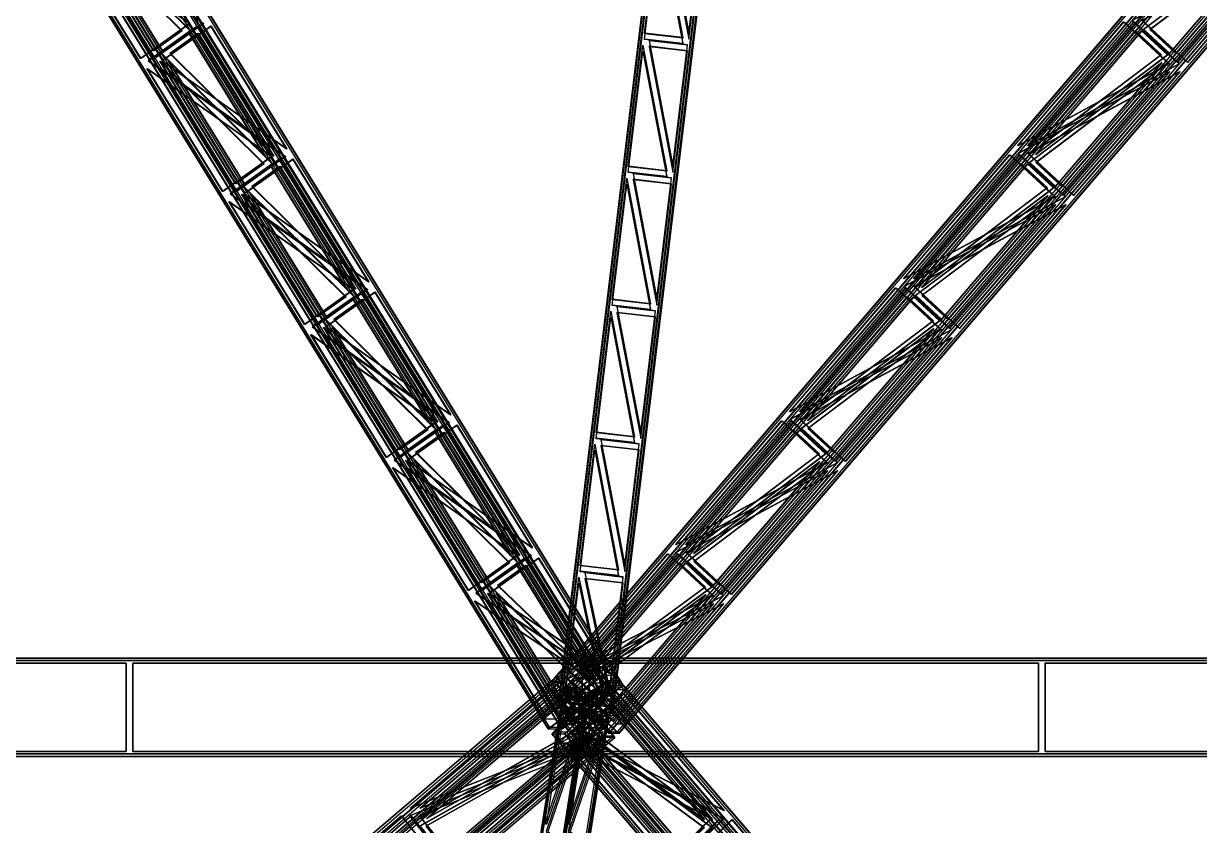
# Model space of a CAD drawing. Header units: millimetres. Extents: x -48000 to 1060615, y -2000 to 333000.
# Drawn here: x -15733 to -6148, y 52038 to 58569 of the extents above; entities that cross this region are included whole.
import ezdxf

# ---------------------------------------------------------------- set-up
doc = ezdxf.new("R2010")
doc.units = ezdxf.units.MM
doc.layers.add('D-STR-STRC', color=7, linetype='Continuous', lineweight=25)

msp = doc.modelspace()

# ---------------------------------------------------------------- linework, layer by layer
at = {"layer": 'D-STR-STRC'}
for points in [[(-10961.21, 53176.63), (-11458.1, 52823.37), (-19469.95, 65823.37), (-18973.06, 66176.63)], [(-10955.37, 53176.63), (-11452.26, 52823.37), (-19464.11, 65823.37), (-18967.22, 66176.63)], [(-10850.3, 53176.63), (-11347.19, 52823.37), (-19359.04, 65823.37), (-18862.15, 66176.63)], [(-10844.46, 53176.63), (-11341.35, 52823.37), (-19353.2, 65823.37), (-18856.31, 66176.63)], [(-11424.6, 53212.9), (-10964.68, 52787.1), (186.61, 65787.1), (-273.32, 66212.9)], [(-11420.27, 53212.9), (-10960.34, 52787.1), (190.94, 65787.1), (-268.99, 66212.9)], [(-11342.22, 53212.9), (-10882.29, 52787.1), (268.99, 65787.1), (-190.94, 66212.9)], [(-11337.89, 53212.9), (-10877.96, 52787.1), (273.32, 65787.1), (-186.61, 66212.9)], [(-11330.65, 53139.71), (-11028.82, 52860.29), (122.46, 65860.29), (-179.37, 66139.71)], [(-11326.31, 53139.71), (-11024.48, 52860.29), (126.8, 65860.29), (-175.03, 66139.71)], [(-11278.08, 53139.71), (-10976.25, 52860.29), (175.03, 65860.29), (-126.8, 66139.71)], [(-11273.74, 53139.71), (-10971.91, 52860.29), (179.37, 65860.29), (-122.46, 66139.71)], [(-11026.55, 53115.91), (-11352.63, 52884.09), (-19364.48, 65884.09), (-19038.4, 66115.91)], [(-11020.71, 53115.91), (-11346.79, 52884.09), (-19358.64, 65884.09), (-19032.56, 66115.91)], [(-10955.77, 53115.91), (-11281.85, 52884.09), (-19293.7, 65884.09), (-18967.62, 66115.91)], [(-10949.93, 53115.91), (-11276.02, 52884.09), (-19287.87, 65884.09), (-18961.78, 66115.91)], [(-10932.78, 53000.89), (-11369.78, 53050.75), (-9800.07, 66050.75), (-9363.07, 66000.89)], [(-10932.78, 53000.89), (-11369.78, 53050.75), (-9800.07, 66050.75), (-9363.07, 66000.89)], [(-10932.78, 52997.14), (-11369.78, 53047), (-9800.07, 66047), (-9363.07, 65997.14)], [(-10932.78, 52997.14), (-11369.78, 53047), (-9800.07, 66047), (-9363.07, 65997.14)], [(-10932.78, 52953), (-11369.78, 53002.86), (-9800.07, 66002.86), (-9363.07, 65953)], [(-10932.78, 52953), (-11369.78, 53002.86), (-9800.07, 66002.86), (-9363.07, 65953)], [(-10932.78, 52949.25), (-11369.78, 52999.11), (-9800.07, 65999.11), (-9363.07, 65949.25)], [(-10932.78, 52949.25), (-11369.78, 52999.11), (-9800.07, 65999.11), (-9363.07, 65949.25)], [(-10359.95, 58453.74), (-10672.8, 58489.43), (-10553.65, 59476.23)], [(-10359.95, 58453.74), (-10672.8, 58489.43), (-10553.65, 59476.23)], [(-10359.95, 58449.98), (-10672.8, 58485.68), (-10553.65, 59472.47)], [(-10359.95, 58449.98), (-10672.8, 58485.68), (-10553.65, 59472.47)], [(-10359.95, 58405.85), (-10672.8, 58441.55), (-10553.65, 59428.34)], [(-10359.95, 58405.85), (-10672.8, 58441.55), (-10553.65, 59428.34)], [(-10359.95, 58402.1), (-10672.8, 58437.79), (-10553.65, 59424.58)], [(-10359.95, 58402.1), (-10672.8, 58437.79), (-10553.65, 59424.58)], [(-10310.01, 58492.09), (-10190.86, 59478.88), (-10503.71, 59514.57)], [(-10310.01, 58492.09), (-10190.86, 59478.88), (-10503.71, 59514.57)], [(-10310.01, 58488.33), (-10190.86, 59475.12), (-10503.71, 59510.81)], [(-10310.01, 58488.33), (-10190.86, 59475.12), (-10503.71, 59510.81)], [(-10310.01, 58444.2), (-10190.86, 59430.99), (-10503.71, 59466.68)], [(-10310.01, 58444.2), (-10190.86, 59430.99), (-10503.71, 59466.68)], [(-10310.01, 58440.44), (-10190.86, 59427.23), (-10503.71, 59462.93)], [(-10310.01, 58440.44), (-10190.86, 59427.23), (-10503.71, 59462.93)], [(-14444.94, 58508.59), (-14673.98, 58345.77), (-15290.24, 59345.71)], [(-14439.11, 58508.59), (-14668.14, 58345.77), (-15284.4, 59345.71)], [(-14374.16, 58508.59), (-14603.2, 58345.77), (-15219.46, 59345.71)], [(-14368.33, 58508.59), (-14597.36, 58345.77), (-15213.63, 59345.71)], [(-6605.59, 58520.36), (-6393.59, 58324.1), (-5528.36, 59332.77)], [(-6601.25, 58520.36), (-6389.25, 58324.1), (-5524.02, 59332.77)], [(-6553.01, 58520.36), (-6341.02, 58324.1), (-5475.78, 59332.77)], [(-6548.68, 58520.36), (-6336.68, 58324.1), (-5471.45, 59332.77)], [(-14379.61, 58569.31), (-14779.45, 58285.05), (-15395.71, 59285)], [(-14373.77, 58569.31), (-14773.61, 58285.05), (-15389.87, 59285)], [(-14268.69, 58569.31), (-14668.54, 58285.05), (-15284.8, 59285)], [(-14262.86, 58569.31), (-14662.7, 58285.05), (-15278.96, 59285)], [(-6699.54, 58593.54), (-6329.44, 58250.91), (-5464.21, 59259.59)], [(-6695.21, 58593.54), (-6325.11, 58250.91), (-5459.87, 59259.59)], [(-6617.16, 58593.54), (-6247.06, 58250.91), (-5381.83, 59259.59)], [(-6612.82, 58593.54), (-6242.72, 58250.91), (-5377.49, 59259.59)], [(-7632.34, 57573.74), (-6767.1, 58582.42), (-6397, 58239.79)], [(-7628, 57573.74), (-6762.77, 58582.42), (-6392.67, 58239.79)], [(-7549.95, 57573.74), (-6684.72, 58582.42), (-6314.62, 58239.79)], [(-7545.62, 57573.74), (-6680.38, 58582.42), (-6310.29, 58239.79)], [(-13700.14, 57548.34), (-14316.4, 58548.28), (-14716.25, 58264.03)], [(-13694.3, 57548.34), (-14310.57, 58548.28), (-14710.41, 58264.03)], [(-13765.48, 57487.62), (-14381.74, 58487.57), (-14610.78, 58324.74)], [(-13589.23, 57548.34), (-14205.49, 58548.28), (-14605.33, 58264.03)], [(-13759.64, 57487.62), (-14375.9, 58487.57), (-14604.94, 58324.74)], [(-13583.39, 57548.34), (-14199.65, 58548.28), (-14599.5, 58264.03)], [(-13694.7, 57487.62), (-14310.96, 58487.57), (-14540, 58324.74)], [(-13688.86, 57487.62), (-14305.12, 58487.57), (-14534.16, 58324.74)], [(-7538.38, 57500.56), (-6673.15, 58509.24), (-6461.15, 58312.97)], [(-7534.04, 57500.56), (-6668.81, 58509.24), (-6456.81, 58312.97)], [(-7485.81, 57500.56), (-6620.57, 58509.24), (-6408.58, 58312.97)], [(-7481.47, 57500.56), (-6616.24, 58509.24), (-6404.24, 58312.97)], [(-10490.76, 57370.41), (-10803.61, 57406.1), (-10684.46, 58392.89)], [(-10490.76, 57370.41), (-10803.61, 57406.1), (-10684.46, 58392.89)], [(-10490.76, 57366.65), (-10803.61, 57402.35), (-10684.46, 58389.14)], [(-10490.76, 57366.65), (-10803.61, 57402.35), (-10684.46, 58389.14)], [(-10440.82, 57408.75), (-10321.67, 58395.54), (-10634.52, 58431.24)], [(-10440.82, 57408.75), (-10321.67, 58395.54), (-10634.52, 58431.24)], [(-10440.82, 57405), (-10321.67, 58391.79), (-10634.52, 58427.48)], [(-10440.82, 57405), (-10321.67, 58391.79), (-10634.52, 58427.48)], [(-10440.82, 57360.86), (-10321.67, 58347.65), (-10634.52, 58383.35)], [(-10440.82, 57360.86), (-10321.67, 58347.65), (-10634.52, 58383.35)], [(-10440.82, 57357.11), (-10321.67, 58343.9), (-10634.52, 58379.59)], [(-10440.82, 57357.11), (-10321.67, 58343.9), (-10634.52, 58379.59)], [(-10490.76, 57322.52), (-10803.61, 57358.21), (-10684.46, 58345)], [(-10490.76, 57322.52), (-10803.61, 57358.21), (-10684.46, 58345)], [(-10490.76, 57318.76), (-10803.61, 57354.46), (-10684.46, 58341.25)], [(-10490.76, 57318.76), (-10803.61, 57354.46), (-10684.46, 58341.25)], [(-13711.95, 57485.97), (-14111.79, 57201.72), (-14728.06, 58201.66)], [(-13706.11, 57485.97), (-14105.96, 57201.72), (-14722.22, 58201.66)], [(-13777.29, 57425.26), (-14006.32, 57262.43), (-14622.59, 58262.38)], [(-13601.04, 57485.97), (-14000.88, 57201.72), (-14617.15, 58201.66)], [(-13771.45, 57425.26), (-14000.49, 57262.43), (-14616.75, 58262.38)], [(-13595.2, 57485.97), (-13995.05, 57201.72), (-14611.31, 58201.66)], [(-13706.51, 57425.26), (-13935.55, 57262.43), (-14551.81, 58262.38)], [(-13700.67, 57425.26), (-13929.71, 57262.43), (-14545.97, 58262.38)], [(-7534.86, 57437.03), (-7322.86, 57240.76), (-6457.63, 58249.44)], [(-7530.52, 57437.03), (-7318.53, 57240.76), (-6453.29, 58249.44)], [(-7482.29, 57437.03), (-7270.29, 57240.76), (-6405.06, 58249.44)], [(-7477.95, 57437.03), (-7265.95, 57240.76), (-6400.72, 58249.44)], [(-7628.82, 57510.21), (-7258.72, 57167.58), (-6393.48, 58176.26)], [(-7624.48, 57510.21), (-7254.38, 57167.58), (-6389.15, 58176.26)], [(-7546.43, 57510.21), (-7176.33, 57167.58), (-6311.1, 58176.26)], [(-7542.1, 57510.21), (-7172, 57167.58), (-6306.76, 58176.26)], [(-13032.49, 56465), (-13648.75, 57464.95), (-14048.59, 57180.69)], [(-13026.65, 56465), (-13642.91, 57464.95), (-14042.75, 57180.69)], [(-12921.57, 56465), (-13537.84, 57464.95), (-13937.68, 57180.69)], [(-12915.74, 56465), (-13532, 57464.95), (-13931.84, 57180.69)], [(-8561.61, 56490.41), (-7696.38, 57499.09), (-7326.28, 57156.46)], [(-8557.27, 56490.41), (-7692.04, 57499.09), (-7321.94, 57156.46)], [(-8479.23, 56490.41), (-7613.99, 57499.09), (-7243.89, 57156.46)], [(-8474.89, 56490.41), (-7609.66, 57499.09), (-7239.56, 57156.46)], [(-8467.65, 56417.23), (-7602.42, 57425.9), (-7390.42, 57229.64)], [(-8463.32, 56417.23), (-7598.09, 57425.9), (-7386.09, 57229.64)], [(-8415.08, 56417.23), (-7549.85, 57425.9), (-7337.85, 57229.64)], [(-8410.74, 56417.23), (-7545.51, 57425.9), (-7333.51, 57229.64)], [(-13097.82, 56404.29), (-13714.09, 57404.23), (-13943.12, 57241.41)], [(-13091.99, 56404.29), (-13708.25, 57404.23), (-13937.28, 57241.41)], [(-13027.04, 56404.29), (-13643.31, 57404.23), (-13872.34, 57241.41)], [(-13021.21, 56404.29), (-13637.47, 57404.23), (-13866.51, 57241.41)], [(-10571.63, 56325.42), (-10452.48, 57312.21), (-10765.33, 57347.9)], [(-10571.63, 56325.42), (-10452.48, 57312.21), (-10765.33, 57347.9)], [(-10571.63, 56321.66), (-10452.48, 57308.45), (-10765.33, 57344.15)], [(-10571.63, 56321.66), (-10452.48, 57308.45), (-10765.33, 57344.15)], [(-10621.57, 56287.07), (-10934.42, 56322.77), (-10815.27, 57309.56)], [(-10621.57, 56287.07), (-10934.42, 56322.77), (-10815.27, 57309.56)], [(-10621.57, 56283.32), (-10934.42, 56319.01), (-10815.27, 57305.8)], [(-10621.57, 56283.32), (-10934.42, 56319.01), (-10815.27, 57305.8)], [(-10621.57, 56239.19), (-10934.42, 56274.88), (-10815.27, 57261.67)], [(-10621.57, 56239.19), (-10934.42, 56274.88), (-10815.27, 57261.67)], [(-10621.57, 56235.43), (-10934.42, 56271.12), (-10815.27, 57257.91)], [(-10621.57, 56235.43), (-10934.42, 56271.12), (-10815.27, 57257.91)], [(-10571.63, 56277.53), (-10452.48, 57264.32), (-10765.33, 57300.02)], [(-10571.63, 56277.53), (-10452.48, 57264.32), (-10765.33, 57300.02)], [(-10571.63, 56273.77), (-10452.48, 57260.57), (-10765.33, 57296.26)], [(-10571.63, 56273.77), (-10452.48, 57260.57), (-10765.33, 57296.26)], [(-13109.63, 56341.93), (-13338.67, 56179.1), (-13954.93, 57179.04)], [(-13103.8, 56341.93), (-13332.83, 56179.1), (-13949.1, 57179.04)], [(-13038.86, 56341.93), (-13267.89, 56179.1), (-13884.15, 57179.04)], [(-13033.02, 56341.93), (-13262.05, 56179.1), (-13878.32, 57179.04)], [(-8464.13, 56353.69), (-8252.14, 56157.43), (-7386.9, 57166.11)], [(-8459.8, 56353.69), (-8247.8, 56157.43), (-7382.57, 57166.11)], [(-8411.56, 56353.69), (-8199.56, 56157.43), (-7334.33, 57166.11)], [(-8407.22, 56353.69), (-8195.23, 56157.43), (-7329.99, 57166.11)], [(-13044.3, 56402.64), (-13444.14, 56118.38), (-14060.4, 57118.33)], [(-13038.46, 56402.64), (-13438.3, 56118.38), (-14054.57, 57118.33)], [(-12933.39, 56402.64), (-13333.23, 56118.38), (-13949.49, 57118.33)], [(-12927.55, 56402.64), (-13327.39, 56118.38), (-13943.65, 57118.33)], [(-8558.09, 56426.88), (-8187.99, 56084.25), (-7322.76, 57092.92)], [(-8553.75, 56426.88), (-8183.65, 56084.25), (-7318.42, 57092.92)], [(-8475.71, 56426.88), (-8105.61, 56084.25), (-7240.37, 57092.92)], [(-8471.37, 56426.88), (-8101.27, 56084.25), (-7236.04, 57092.92)], [(-12364.83, 55381.67), (-12981.09, 56381.62), (-13380.94, 56097.36)], [(-12358.99, 55381.67), (-12975.26, 56381.62), (-13375.1, 56097.36)], [(-12253.92, 55381.67), (-12870.18, 56381.62), (-13270.03, 56097.36)], [(-12248.08, 55381.67), (-12864.35, 56381.62), (-13264.19, 56097.36)], [(-9490.88, 55407.08), (-8625.65, 56415.75), (-8255.55, 56073.12)], [(-9486.55, 55407.08), (-8621.31, 56415.75), (-8251.21, 56073.12)], [(-9408.5, 55407.08), (-8543.27, 56415.75), (-8173.17, 56073.12)], [(-9404.16, 55407.08), (-8538.93, 56415.75), (-8168.83, 56073.12)], [(-12430.17, 55320.96), (-13046.43, 56320.9), (-13275.47, 56158.07)], [(-12424.33, 55320.96), (-13040.59, 56320.9), (-13269.63, 56158.07)], [(-12359.39, 55320.96), (-12975.65, 56320.9), (-13204.69, 56158.07)], [(-12353.55, 55320.96), (-12969.82, 56320.9), (-13198.85, 56158.07)], [(-10702.44, 55242.09), (-10583.28, 56228.88), (-10896.14, 56264.57)], [(-10702.44, 55242.09), (-10583.28, 56228.88), (-10896.14, 56264.57)], [(-9396.93, 55333.89), (-8531.69, 56342.57), (-8319.7, 56146.31)], [(-9392.59, 55333.89), (-8527.36, 56342.57), (-8315.36, 56146.31)], [(-9344.35, 55333.89), (-8479.12, 56342.57), (-8267.12, 56146.31)], [(-9340.02, 55333.89), (-8474.79, 56342.57), (-8262.79, 56146.31)], [(-10752.38, 55203.74), (-11065.23, 55239.43), (-10946.08, 56226.23)], [(-10752.38, 55203.74), (-11065.23, 55239.43), (-10946.08, 56226.23)], [(-10752.38, 55199.98), (-11065.23, 55235.68), (-10946.08, 56222.47)], [(-10752.38, 55199.98), (-11065.23, 55235.68), (-10946.08, 56222.47)], [(-10752.38, 55155.85), (-11065.23, 55191.55), (-10946.08, 56178.34)], [(-10752.38, 55155.85), (-11065.23, 55191.55), (-10946.08, 56178.34)], [(-10752.38, 55152.1), (-11065.23, 55187.79), (-10946.08, 56174.58)], [(-10752.38, 55152.1), (-11065.23, 55187.79), (-10946.08, 56174.58)], [(-10702.44, 55238.33), (-10583.28, 56225.12), (-10896.14, 56260.81)], [(-10702.44, 55238.33), (-10583.28, 56225.12), (-10896.14, 56260.81)], [(-10702.44, 55194.2), (-10583.28, 56180.99), (-10896.14, 56216.68)], [(-10702.44, 55194.2), (-10583.28, 56180.99), (-10896.14, 56216.68)], [(-10702.44, 55190.44), (-10583.28, 56177.23), (-10896.14, 56212.93)], [(-10702.44, 55190.44), (-10583.28, 56177.23), (-10896.14, 56212.93)], [(-12441.98, 55258.59), (-12671.02, 55095.77), (-13287.28, 56095.71)], [(-12436.14, 55258.59), (-12665.18, 55095.77), (-13281.44, 56095.71)], [(-12371.2, 55258.59), (-12600.24, 55095.77), (-13216.5, 56095.71)], [(-12365.36, 55258.59), (-12594.4, 55095.77), (-13210.66, 56095.71)], [(-9393.41, 55270.36), (-9181.41, 55074.1), (-8316.18, 56082.77)], [(-9389.07, 55270.36), (-9177.07, 55074.1), (-8311.84, 56082.77)], [(-9340.83, 55270.36), (-9128.84, 55074.1), (-8263.6, 56082.77)], [(-9336.5, 55270.36), (-9124.5, 55074.1), (-8259.27, 56082.77)], [(-12376.64, 55319.31), (-12776.49, 55035.05), (-13392.75, 56035)], [(-12370.81, 55319.31), (-12770.65, 55035.05), (-13386.91, 56035)], [(-12265.73, 55319.31), (-12665.57, 55035.05), (-13281.84, 56035)], [(-12259.89, 55319.31), (-12659.74, 55035.05), (-13276, 56035)], [(-9487.36, 55343.54), (-9117.26, 55000.91), (-8252.03, 56009.59)], [(-9483.03, 55343.54), (-9112.93, 55000.91), (-8247.69, 56009.59)], [(-9404.98, 55343.54), (-9034.88, 55000.91), (-8169.65, 56009.59)], [(-9400.64, 55343.54), (-9030.54, 55000.91), (-8165.31, 56009.59)], [(-10420.16, 54323.74), (-9554.92, 55332.42), (-9184.82, 54989.79)], [(-10415.82, 54323.74), (-9550.59, 55332.42), (-9180.49, 54989.79)], [(-10337.77, 54323.74), (-9472.54, 55332.42), (-9102.44, 54989.79)], [(-10333.44, 54323.74), (-9468.2, 55332.42), (-9098.11, 54989.79)], [(-11697.18, 54298.34), (-12313.44, 55298.28), (-12713.28, 55014.03)], [(-11691.34, 54298.34), (-12307.6, 55298.28), (-12707.45, 55014.03)], [(-11762.51, 54237.62), (-12378.78, 55237.57), (-12607.81, 55074.74)], [(-11586.27, 54298.34), (-12202.53, 55298.28), (-12602.37, 55014.03)], [(-11756.68, 54237.62), (-12372.94, 55237.57), (-12601.98, 55074.74)], [(-11580.43, 54298.34), (-12196.69, 55298.28), (-12596.53, 55014.03)], [(-11691.74, 54237.62), (-12308, 55237.57), (-12537.03, 55074.74)], [(-11685.9, 54237.62), (-12302.16, 55237.57), (-12531.2, 55074.74)], [(-10326.2, 54250.56), (-9460.97, 55259.24), (-9248.97, 55062.97)], [(-10321.86, 54250.56), (-9456.63, 55259.24), (-9244.63, 55062.97)], [(-10273.63, 54250.56), (-9408.39, 55259.24), (-9196.4, 55062.97)], [(-10269.29, 54250.56), (-9404.06, 55259.24), (-9192.06, 55062.97)], [(-10883.19, 54120.41), (-11196.04, 54156.1), (-11076.89, 55142.89)], [(-10883.19, 54120.41), (-11196.04, 54156.1), (-11076.89, 55142.89)], [(-10883.19, 54116.65), (-11196.04, 54152.35), (-11076.89, 55139.14)], [(-10883.19, 54116.65), (-11196.04, 54152.35), (-11076.89, 55139.14)], [(-10833.25, 54158.75), (-10714.09, 55145.54), (-11026.95, 55181.24)], [(-10833.25, 54158.75), (-10714.09, 55145.54), (-11026.95, 55181.24)], [(-10833.25, 54155), (-10714.09, 55141.79), (-11026.95, 55177.48)], [(-10833.25, 54155), (-10714.09, 55141.79), (-11026.95, 55177.48)], [(-10833.25, 54110.86), (-10714.09, 55097.65), (-11026.95, 55133.35)], [(-10833.25, 54110.86), (-10714.09, 55097.65), (-11026.95, 55133.35)], [(-10833.25, 54107.11), (-10714.09, 55093.9), (-11026.95, 55129.59)], [(-10833.25, 54107.11), (-10714.09, 55093.9), (-11026.95, 55129.59)], [(-10883.19, 54072.52), (-11196.04, 54108.21), (-11076.89, 55095)], [(-10883.19, 54072.52), (-11196.04, 54108.21), (-11076.89, 55095)], [(-10883.19, 54068.76), (-11196.04, 54104.46), (-11076.89, 55091.25)], [(-10883.19, 54068.76), (-11196.04, 54104.46), (-11076.89, 55091.25)], [(-11708.99, 54235.97), (-12108.83, 53951.72), (-12725.09, 54951.66)], [(-11703.15, 54235.97), (-12102.99, 53951.72), (-12719.26, 54951.66)], [(-11774.33, 54175.26), (-12003.36, 54012.43), (-12619.63, 55012.38)], [(-11598.08, 54235.97), (-11997.92, 53951.72), (-12614.18, 54951.66)], [(-11768.49, 54175.26), (-11997.52, 54012.43), (-12613.79, 55012.38)], [(-11592.24, 54235.97), (-11992.08, 53951.72), (-12608.35, 54951.66)], [(-11703.55, 54175.26), (-11932.58, 54012.43), (-12548.85, 55012.38)], [(-11697.71, 54175.26), (-11926.75, 54012.43), (-12543.01, 55012.38)], [(-10416.64, 54260.21), (-10046.54, 53917.58), (-9181.3, 54926.26)], [(-10412.3, 54260.21), (-10042.2, 53917.58), (-9176.97, 54926.26)], [(-10334.25, 54260.21), (-9964.15, 53917.58), (-9098.92, 54926.26)], [(-10329.92, 54260.21), (-9959.82, 53917.58), (-9094.58, 54926.26)], [(-10322.68, 54187.03), (-10110.68, 53990.76), (-9245.45, 54999.44)], [(-10318.34, 54187.03), (-10106.35, 53990.76), (-9241.11, 54999.44)], [(-10270.11, 54187.03), (-10058.11, 53990.76), (-9192.88, 54999.44)], [(-10265.77, 54187.03), (-10053.77, 53990.76), (-9188.54, 54999.44)], [(-11303, 53294.54), (-10484.2, 54249.09), (-10114.1, 53906.46)], [(-11298.66, 53294.54), (-10479.86, 54249.09), (-10109.76, 53906.46)], [(-11220.62, 53294.54), (-10401.81, 54249.09), (-10031.71, 53906.46)], [(-11216.28, 53294.54), (-10397.48, 54249.09), (-10027.38, 53906.46)], [(-11066.78, 53275.46), (-11645.79, 54214.95), (-12045.63, 53930.69)], [(-11060.94, 53275.46), (-11639.95, 54214.95), (-12039.79, 53930.69)], [(-11132.12, 53214.74), (-11711.12, 54154.23), (-11940.16, 53991.41)], [(-10955.87, 53275.46), (-11534.88, 54214.95), (-11934.72, 53930.69)], [(-11126.28, 53214.74), (-11705.29, 54154.23), (-11934.32, 53991.41)], [(-10950.03, 53275.46), (-11529.04, 54214.95), (-11928.88, 53930.69)], [(-11061.34, 53214.74), (-11640.34, 54154.23), (-11869.38, 53991.41)], [(-11055.5, 53214.74), (-11634.51, 54154.23), (-11863.54, 53991.41)], [(-11209.04, 53221.35), (-10390.24, 54175.9), (-10178.24, 53979.64)], [(-11204.71, 53221.35), (-10385.91, 54175.9), (-10173.91, 53979.64)], [(-11156.47, 53221.35), (-10337.67, 54175.9), (-10125.67, 53979.64)], [(-11152.14, 53221.35), (-10333.33, 54175.9), (-10121.33, 53979.64)], [(-11005.54, 53107.07), (-11318.4, 53142.76), (-11207.7, 54059.56)], [(-11005.54, 53107.07), (-11318.4, 53142.76), (-11207.7, 54059.56)], [(-10955.6, 53145.41), (-10844.9, 54062.21), (-11157.76, 54097.9)], [(-10955.6, 53145.41), (-10844.9, 54062.21), (-11157.76, 54097.9)], [(-10955.6, 53141.66), (-10844.9, 54058.45), (-11157.76, 54094.15)], [(-10955.6, 53141.66), (-10844.9, 54058.45), (-11157.76, 54094.15)], [(-11005.54, 53103.31), (-11318.4, 53139.01), (-11207.7, 54055.8)], [(-11005.54, 53103.31), (-11318.4, 53139.01), (-11207.7, 54055.8)], [(-11005.54, 53059.18), (-11318.4, 53094.87), (-11207.7, 54011.67)], [(-11005.54, 53059.18), (-11318.4, 53094.87), (-11207.7, 54011.67)], [(-11005.54, 53055.42), (-11318.4, 53091.12), (-11207.7, 54007.91)], [(-11005.54, 53055.42), (-11318.4, 53091.12), (-11207.7, 54007.91)], [(-10955.6, 53097.52), (-10844.9, 54014.32), (-11157.76, 54050.02)], [(-10955.6, 53097.52), (-10844.9, 54014.32), (-11157.76, 54050.02)], [(-10955.6, 53093.77), (-10844.9, 54010.57), (-11157.76, 54046.26)], [(-10955.6, 53093.77), (-10844.9, 54010.57), (-11157.76, 54046.26)], [(-11078.59, 53213.1), (-11478.44, 52928.84), (-12057.44, 53868.33)], [(-11072.76, 53213.1), (-11472.6, 52928.84), (-12051.6, 53868.33)], [(-11143.93, 53152.38), (-11372.97, 52989.55), (-11951.97, 53929.04)], [(-10967.68, 53213.1), (-11367.53, 52928.84), (-11946.53, 53868.33)], [(-11138.09, 53152.38), (-11367.13, 52989.55), (-11946.13, 53929.04)], [(-10961.84, 53213.1), (-11361.69, 52928.84), (-11940.69, 53868.33)], [(-11073.15, 53152.38), (-11302.19, 52989.55), (-11881.19, 53929.04)], [(-11067.31, 53152.38), (-11296.35, 52989.55), (-11875.35, 53929.04)], [(-11205.52, 53157.82), (-10993.53, 52961.56), (-10174.72, 53916.11)], [(-11201.19, 53157.82), (-10989.19, 52961.56), (-10170.39, 53916.11)], [(-11152.95, 53157.82), (-10940.95, 52961.56), (-10122.15, 53916.11)], [(-11148.62, 53157.82), (-10936.62, 52961.56), (-10117.81, 53916.11)], [(-11299.48, 53231), (-10929.38, 52888.37), (-10110.58, 53842.92)], [(-11295.14, 53231), (-10925.04, 52888.37), (-10106.24, 53842.92)], [(-11217.1, 53231), (-10847, 52888.37), (-10028.19, 53842.92)], [(-11212.76, 53231), (-10842.66, 52888.37), (-10023.86, 53842.92)], [(-22302.56, 53400), (-22302.56, 52600), (22302.56, 52600), (22302.56, 53400)], [(22302.56, 53400), (22302.56, 52600), (-22302.56, 52600), (-22302.56, 53400)], [(-18557.97, 53360), (-18557.97, 52640), (-14895.87, 52640), (-14895.87, 53360)], [(-14895.87, 53360), (-14895.87, 52640), (-18557.97, 52640), (-18557.97, 53360)], [(-14840.87, 53360), (-14840.87, 52640), (-11178.78, 52640), (-11178.78, 53360)], [(-11178.78, 53360), (-11178.78, 52640), (-14840.87, 52640), (-14840.87, 53360)], [(-11123.78, 53360), (-11123.78, 52640), (-7461.69, 52640), (-7461.69, 53360)], [(-7461.69, 53360), (-7461.69, 52640), (-11123.78, 52640), (-11123.78, 53360)], [(-7406.69, 53360), (-7406.69, 52640), (-3744.59, 52640), (-3744.59, 53360)], [(-3744.59, 53360), (-3744.59, 52640), (-7406.69, 52640), (-7406.69, 53360)], [(-26637.95, 40247.04), (-26245.09, 39752.96), (-10996.37, 52752.96), (-11389.23, 53247.04)], [(-26633.8, 40247.04), (-26240.94, 39752.96), (-10992.22, 52752.96), (-11385.08, 53247.04)], [(-26559.06, 40247.04), (-26166.2, 39752.96), (-10917.48, 52752.96), (-11310.34, 53247.04)], [(-26554.91, 40247.04), (-26162.05, 39752.96), (-10913.33, 52752.96), (-11306.19, 53247.04)], [(-10895.85, 53260.01), (-11012.6, 53260.01), (-11509.49, 52906.76), (-11392.74, 52906.76)], [(166.54, 40215.87), (-276.91, 39784.13), (-11428.19, 52784.13), (-10984.74, 53215.87)], [(-10874.37, 53215.87), (-10984.74, 53215.87), (-11428.19, 52784.13), (-11317.82, 52784.13)], [(-11424.6, 53212.9), (-11337.89, 53212.9), (-11323.51, 53199.59), (-11410.23, 53199.59)], [(-11424.6, 53212.9), (-11337.89, 53212.9), (-10877.96, 52787.1), (-10964.68, 52787.1)], [(172.06, 40215.87), (-271.39, 39784.13), (-11422.67, 52784.13), (-10979.22, 53215.87)], [(-11077.94, 53199.3), (-11001.32, 53199.3), (-11327.41, 52967.48), (-11404.02, 52967.48)], [(-11389.23, 53247.04), (-11306.19, 53247.04), (-11293.91, 53231.6), (-11376.95, 53231.6)], [(-11389.23, 53247.04), (-11306.19, 53247.04), (-10913.33, 52752.96), (-10996.37, 52752.96)], [(-11360.56, 53287.55), (-11273.84, 53287.55), (-10813.92, 52861.76), (-10900.63, 52861.76)], [(271.39, 40215.87), (-172.06, 39784.13), (-11323.34, 52784.13), (-10879.89, 53215.87)], [(276.91, 40215.87), (-166.54, 39784.13), (-11317.82, 52784.13), (-10874.37, 53215.87)], [(-11209.7, 53214.37), (-11266.61, 53214.37), (-10964.78, 52934.94), (-10907.87, 52934.94)], [(-10874.37, 53215.87), (-10984.74, 53215.87), (-10998.6, 53202.38), (-10888.23, 53202.38)], [(-26556.15, 40162.12), (-26298.34, 39837.88), (-11049.62, 52837.88), (-11307.43, 53162.12)], [(-26552, 40162.12), (-26294.19, 39837.88), (-11045.47, 52837.88), (-11303.28, 53162.12)], [(-26505.81, 40162.12), (-26248, 39837.88), (-10999.28, 52837.88), (-11257.09, 53162.12)], [(-26501.66, 40162.12), (-26243.85, 39837.88), (-10995.13, 52837.88), (-11252.94, 53162.12)], [(-12581.35, 52178.91), (-11439.23, 53152.6), (-11123.1, 52755.02)], [(-12577.2, 52178.91), (-11435.08, 53152.6), (-11118.95, 52755.02)], [(-12502.46, 52178.91), (-11360.34, 53152.6), (-11044.22, 52755.02)], [(-12498.31, 52178.91), (-11356.19, 53152.6), (-11040.06, 52755.02)], [(-11463.79, 53183.48), (-11380.74, 53183.48), (-10987.89, 52689.4), (-11070.93, 52689.4)], [(-10844.46, 53176.63), (-10961.21, 53176.63), (-11458.1, 52823.37), (-11341.35, 52823.37)], [(-11327.49, 53098.56), (-11381.99, 53098.56), (-11124.18, 52774.32), (-11069.68, 52774.32)], [(-10811.05, 53142.05), (-10921.42, 53142.05), (-11364.87, 52710.31), (-11254.5, 52710.31)], [(-10921.12, 53097.44), (-10921.12, 53045.79), (-11358.12, 53095.65), (-11358.12, 53147.29)], [(-10921.12, 53045.79), (-10921.12, 53097.44), (-11358.12, 53147.29), (-11358.12, 53095.65)], [(-11026.55, 53115.91), (-10949.93, 53115.91), (-11276.02, 52884.09), (-11352.63, 52884.09)], [(109.29, 40141.67), (-181.72, 39858.33), (-11333, 52858.33), (-11041.99, 53141.67)], [(-11041.99, 53141.67), (-10969.56, 53141.67), (-11260.57, 52858.33), (-11333, 52858.33)], [(-11273.74, 53139.71), (-11330.65, 53139.71), (-11316.28, 53126.41), (-11259.37, 53126.41)], [(-11273.74, 53139.71), (-11330.65, 53139.71), (-11028.82, 52860.29), (-10971.91, 52860.29)], [(114.81, 40141.67), (-176.2, 39858.33), (-11327.48, 52858.33), (-11036.47, 53141.67)], [(-11252.94, 53162.12), (-11307.43, 53162.12), (-11295.16, 53146.68), (-11240.66, 53146.68)], [(-11252.94, 53162.12), (-11307.43, 53162.12), (-11049.62, 52837.88), (-10995.13, 52837.88)], [(-10129.09, 52159.07), (-10949.13, 53115.07), (-11305.97, 52767.65)], [(-10123.57, 52159.07), (-10943.62, 53115.07), (-11300.45, 52767.65)], [(176.2, 40141.67), (-114.81, 39858.33), (-11266.09, 52858.33), (-10975.08, 53141.67)], [(181.72, 40141.67), (-109.29, 39858.33), (-11260.57, 52858.33), (-10969.56, 53141.67)], [(-10024.24, 52159.07), (-10844.29, 53115.07), (-11201.12, 52767.65)], [(-10018.72, 52159.07), (-10838.77, 53115.07), (-11195.61, 52767.65)], [(-11041.99, 53141.67), (-10969.56, 53141.67), (-10983.42, 53128.17), (-11055.85, 53128.17)], [(-11026.55, 53115.91), (-10949.93, 53115.91), (-10965.46, 53104.87), (-11042.07, 53104.87)], [(-10844.46, 53176.63), (-10961.21, 53176.63), (-10976.74, 53165.59), (-10859.99, 53165.59)], [(-13391.18, 40073.12), (-13205.59, 39926.88), (-11156.87, 52926.88), (-11342.46, 53073.12)], [(-13391.18, 40073.12), (-13205.59, 39926.88), (-11156.87, 52926.88), (-11342.46, 53073.12)], [(-13376.87, 40073.12), (-13191.28, 39926.88), (-11142.56, 52926.88), (-11328.15, 53073.12)], [(-13376.87, 40073.12), (-13191.28, 39926.88), (-11142.56, 52926.88), (-11328.15, 53073.12)], [(-13208.72, 40073.12), (-13023.13, 39926.88), (-10974.41, 52926.88), (-11160, 53073.12)], [(-13208.72, 40073.12), (-13023.13, 39926.88), (-10974.41, 52926.88), (-11160, 53073.12)], [(-13194.41, 40073.12), (-13008.82, 39926.88), (-10960.1, 52926.88), (-11145.69, 53073.12)], [(-13194.41, 40073.12), (-13008.82, 39926.88), (-10960.1, 52926.88), (-11145.69, 53073.12)], [(-12499.55, 52093.99), (-11357.44, 53067.68), (-11176.35, 52839.94)], [(-12495.4, 52093.99), (-11353.28, 53067.68), (-11172.2, 52839.94)], [(-12449.21, 52093.99), (-11307.09, 53067.68), (-11126.01, 52839.94)], [(-12445.06, 52093.99), (-11302.94, 53067.68), (-11121.86, 52839.94)], [(-11349.92, 53048.49), (-11349.92, 52996.84), (-11369.78, 52999.11), (-11369.78, 53050.75)], [(-10932.78, 53000.89), (-10932.78, 52949.25), (-11369.78, 52999.11), (-11369.78, 53050.75)], [(-11349.92, 52996.84), (-11349.92, 53048.49), (-11369.78, 53050.75), (-11369.78, 52999.11)], [(-10932.78, 52949.25), (-10932.78, 53000.89), (-11369.78, 53050.75), (-11369.78, 52999.11)], [(-11342.46, 53073.12), (-11145.69, 53073.12), (-11137.25, 53066.47), (-11334.03, 53066.47)], [(-11342.46, 53073.12), (-11145.69, 53073.12), (-10960.1, 52926.88), (-11156.87, 52926.88)], [(-11145.69, 53073.12), (-11342.46, 53073.12), (-11334.03, 53066.47), (-11137.25, 53066.47)], [(-11145.69, 53073.12), (-11342.46, 53073.12), (-11156.87, 52926.88), (-10960.1, 52926.88)], [(-10978.67, 53067.85), (-10906.24, 53067.85), (-11197.25, 52784.52), (-11269.68, 52784.52)], [(-10186.34, 52084.87), (-11006.38, 53040.86), (-11210.78, 52841.86)], [(-10180.82, 52084.87), (-11000.86, 53040.86), (-11205.27, 52841.86)], [(-10119.43, 52084.87), (-10939.47, 53040.86), (-11143.88, 52841.86)], [(-10113.91, 52084.87), (-10933.95, 53040.86), (-11138.36, 52841.86)], [(-10932.78, 53000.89), (-10932.78, 52949.25), (-10952.64, 52951.51), (-10952.64, 53003.16)], [(-10932.78, 52949.25), (-10932.78, 53000.89), (-10952.64, 53003.16), (-10952.64, 52951.51)], [(-11485.54, 52044.87), (-11340.45, 52965.51), (-11207.59, 52860.82)], [(-11485.54, 52044.87), (-11340.45, 52965.51), (-11207.59, 52860.82)], [(-11471.23, 52044.87), (-11326.14, 52965.51), (-11193.28, 52860.82)], [(-11471.23, 52044.87), (-11326.14, 52965.51), (-11193.28, 52860.82)], [(-11357.32, 52978.8), (-11160.55, 52978.8), (-10974.96, 52832.57), (-11171.74, 52832.57)], [(-11160.55, 52978.8), (-11357.32, 52978.8), (-11171.74, 52832.57), (-10974.96, 52832.57)], [(-11303.08, 52044.87), (-11157.99, 52965.51), (-11025.13, 52860.82)], [(-11303.08, 52044.87), (-11157.99, 52965.51), (-11025.13, 52860.82)], [(-11288.77, 52044.87), (-11143.68, 52965.51), (-11010.82, 52860.82)], [(-11288.77, 52044.87), (-11143.68, 52965.51), (-11010.82, 52860.82)], [(-11165.31, 52933.53), (-10968.54, 52933.53), (-10960.1, 52926.88), (-11156.87, 52926.88)], [(-10968.54, 52933.53), (-11165.31, 52933.53), (-11156.87, 52926.88), (-10960.1, 52926.88)], [(-11325.82, 52834.41), (-11442.57, 52834.41), (-11458.1, 52823.37), (-11341.35, 52823.37)], [(-11337.1, 52895.13), (-11260.49, 52895.13), (-11276.02, 52884.09), (-11352.63, 52884.09)], [(-11319.14, 52871.83), (-11246.72, 52871.83), (-11260.57, 52858.33), (-11333, 52858.33)], [(-11007.4, 52853.32), (-11061.9, 52853.32), (-11049.62, 52837.88), (-10995.13, 52837.88)], [(-10986.28, 52873.59), (-11043.19, 52873.59), (-11028.82, 52860.29), (-10971.91, 52860.29)], [(-12505.48, 52030.65), (-12324.4, 51802.9), (-11182.28, 52776.59)], [(-12501.33, 52030.65), (-12320.25, 51802.9), (-11178.13, 52776.59)], [(-12455.14, 52030.65), (-12274.06, 51802.9), (-11131.94, 52776.59)], [(-12450.99, 52030.65), (-12269.9, 51802.9), (-11127.79, 52776.59)], [(-11473.25, 51987.47), (-11340.38, 51882.78), (-11195.3, 52803.42)], [(-11473.25, 51987.47), (-11340.38, 51882.78), (-11195.3, 52803.42)], [(-11458.94, 51987.47), (-11326.07, 51882.78), (-11180.99, 52803.42)], [(-11458.94, 51987.47), (-11326.07, 51882.78), (-11180.99, 52803.42)], [(-11303.96, 52797.62), (-11414.33, 52797.62), (-11428.19, 52784.13), (-11317.82, 52784.13)], [(-11290.79, 51987.47), (-11157.92, 51882.78), (-11012.83, 52803.42)], [(-11290.79, 51987.47), (-11157.92, 51882.78), (-11012.83, 52803.42)], [(-11276.47, 51987.47), (-11143.61, 51882.78), (-10998.52, 52803.42)], [(-11276.47, 51987.47), (-11143.61, 51882.78), (-10998.52, 52803.42)], [(-10189.02, 52021.29), (-10393.43, 51822.28), (-11213.47, 52778.28)], [(-10183.5, 52021.29), (-10387.91, 51822.28), (-11207.95, 52778.28)], [(-10122.11, 52021.29), (-10326.52, 51822.28), (-11146.56, 52778.28)], [(-10116.6, 52021.29), (-10321, 51822.28), (-11141.04, 52778.28)], [(-11008.65, 52768.4), (-10925.61, 52768.4), (-10913.33, 52752.96), (-10996.37, 52752.96)], [(-10979.05, 52800.41), (-10892.33, 52800.41), (-10877.96, 52787.1), (-10964.68, 52787.1)], [(-12587.28, 52115.57), (-12271.15, 51717.98), (-11129.03, 52691.67)], [(-12583.12, 52115.57), (-12267, 51717.98), (-11124.88, 52691.67)], [(-12508.39, 52115.57), (-12192.26, 51717.98), (-11050.14, 52691.67)], [(-12504.24, 52115.57), (-12188.11, 51717.98), (-11045.99, 52691.67)], [(-10131.77, 52095.5), (-10488.61, 51748.08), (-11308.66, 52704.08)], [(-10126.26, 52095.5), (-10483.09, 51748.08), (-11303.14, 52704.08)], [(-10026.93, 52095.5), (-10383.76, 51748.08), (-11203.81, 52704.08)], [(-10021.41, 52095.5), (-10378.25, 51748.08), (-11198.29, 52704.08)], [(-13852.08, 51095.58), (-12655.91, 52115.35), (-12339.78, 51717.77)], [(-13847.92, 51095.58), (-12651.75, 52115.35), (-12335.63, 51717.77)], [(-13773.19, 51095.58), (-12577.02, 52115.35), (-12260.89, 51717.77)], [(-13769.04, 51095.58), (-12572.86, 52115.35), (-12256.74, 51717.77)], [(-9199.82, 51075.74), (-10065.77, 52085.25), (-10422.61, 51737.84)], [(-9194.3, 51075.74), (-10060.25, 52085.25), (-10417.09, 51737.84)], [(-9094.97, 51075.74), (-9960.92, 52085.25), (-10317.76, 51737.84)], [(-9089.45, 51075.74), (-9955.4, 52085.25), (-10312.24, 51737.84)]]:
    msp.add_lwpolyline(points, close=True, dxfattribs=at)
for points in [[(-10976.74, 53165.59), (-18988.59, 66165.59)], [(-10961.21, 53176.63), (-18973.06, 66176.63)], [(-10859.99, 53165.59), (-18871.84, 66165.59)], [(-10844.46, 53176.63), (-18856.31, 66176.63)], [(-11424.6, 53212.9), (-273.32, 66212.9)], [(-11410.23, 53199.59), (-258.95, 66199.59)], [(-11337.89, 53212.9), (-186.61, 66212.9)], [(-11330.65, 53139.71), (-179.37, 66139.71)], [(-11323.51, 53199.59), (-172.23, 66199.59)], [(-11273.74, 53139.71), (-122.46, 66139.71)], [(-11042.07, 53104.87), (-19053.92, 66104.87)], [(-11026.55, 53115.91), (-19038.4, 66115.91)], [(-10965.46, 53104.87), (-18977.31, 66104.87)], [(-10949.93, 53115.91), (-18961.78, 66115.91)], [(-11369.78, 53050.75), (-9800.07, 66050.75)], [(-11369.78, 53050.75), (-9800.07, 66050.75)], [(-11349.92, 53048.49), (-9780.2, 66048.49)], [(-11349.92, 53048.49), (-9780.2, 66048.49)], [(-11316.28, 53126.41), (-165, 66126.41)], [(-11259.37, 53126.41), (-108.09, 66126.41)], [(-11369.78, 52999.11), (-9800.07, 65999.11)], [(-11369.78, 52999.11), (-9800.07, 65999.11)], [(-11349.92, 52996.84), (-9780.2, 65996.84)], [(-11349.92, 52996.84), (-9780.2, 65996.84)], [(-10952.64, 53003.16), (-9382.93, 66003.16)], [(-10952.64, 53003.16), (-9382.93, 66003.16)], [(-10952.64, 52951.51), (-9382.93, 65951.51)], [(-10952.64, 52951.51), (-9382.93, 65951.51)], [(-10932.78, 53000.89), (-9363.07, 66000.89)], [(-10932.78, 53000.89), (-9363.07, 66000.89)], [(-10932.78, 52949.25), (-9363.07, 65949.25)], [(-10932.78, 52949.25), (-9363.07, 65949.25)], [(-11352.63, 52884.09), (-19364.48, 65884.09)], [(-11337.1, 52895.13), (-19348.95, 65895.13)], [(-11276.02, 52884.09), (-19287.87, 65884.09)], [(-11260.49, 52895.13), (-19272.34, 65895.13)], [(-11043.19, 52873.59), (108.09, 65873.59)], [(-11028.82, 52860.29), (122.46, 65860.29)], [(-10986.28, 52873.59), (165, 65873.59)], [(-10971.91, 52860.29), (179.37, 65860.29)], [(-11458.1, 52823.37), (-19469.95, 65823.37)], [(-11442.57, 52834.41), (-19454.42, 65834.41)], [(-11341.35, 52823.37), (-19353.2, 65823.37)], [(-11325.82, 52834.41), (-19337.67, 65834.41)], [(-10979.05, 52800.41), (172.23, 65800.41)], [(-10964.68, 52787.1), (186.61, 65787.1)], [(-10892.33, 52800.41), (258.95, 65800.41)], [(-10877.96, 52787.1), (273.32, 65787.1)], [(-22302.56, 53400), (22302.56, 53400)], [(22302.56, 53400), (-22302.56, 53400)], [(-22302.56, 53380), (22302.56, 53380)], [(22302.56, 53380), (-22302.56, 53380)], [(-26637.95, 40247.04), (-11389.23, 53247.04)], [(-26625.67, 40231.6), (-11376.95, 53231.6)], [(-26554.91, 40247.04), (-11306.19, 53247.04)], [(-26542.63, 40231.6), (-11293.91, 53231.6)], [(-11463.79, 53183.48), (-11389.23, 53247.04)], [(-11424.6, 53212.9), (-11360.56, 53287.55)], [(-11380.74, 53183.48), (-11306.19, 53247.04)], [(-11337.89, 53212.9), (-11273.84, 53287.55)], [(-11330.65, 53139.71), (-11266.61, 53214.37)], [(-11273.74, 53139.71), (-11209.7, 53214.37)], [(-11026.55, 53115.91), (-11077.94, 53199.3)], [(-10961.21, 53176.63), (-11012.6, 53260.01)], [(-10949.93, 53115.91), (-11001.32, 53199.3)], [(152.68, 40202.38), (-10998.6, 53202.38)], [(166.54, 40215.87), (-10984.74, 53215.87)], [(-10921.42, 53142.05), (-10984.74, 53215.87)], [(-10844.46, 53176.63), (-10895.85, 53260.01)], [(263.05, 40202.38), (-10888.23, 53202.38)], [(276.91, 40215.87), (-10874.37, 53215.87)], [(-10811.05, 53142.05), (-10874.37, 53215.87)], [(-26556.15, 40162.12), (-11307.43, 53162.12)], [(-26543.88, 40146.68), (-11295.16, 53146.68)], [(-26501.66, 40162.12), (-11252.94, 53162.12)], [(-26489.38, 40146.68), (-11240.66, 53146.68)], [(-11381.99, 53098.56), (-11307.43, 53162.12)], [(-11369.78, 53050.75), (-11358.12, 53147.29)], [(-11369.78, 53050.75), (-11358.12, 53147.29)], [(-11327.49, 53098.56), (-11252.94, 53162.12)], [(95.43, 40128.17), (-11055.85, 53128.17)], [(109.29, 40141.67), (-11041.99, 53141.67)], [(-10978.67, 53067.85), (-11041.99, 53141.67)], [(167.86, 40128.17), (-10983.42, 53128.17)], [(181.72, 40141.67), (-10969.56, 53141.67)], [(-10906.24, 53067.85), (-10969.56, 53141.67)], [(-13391.18, 40073.12), (-11342.46, 53073.12)], [(-13391.18, 40073.12), (-11342.46, 53073.12)], [(-13382.75, 40066.47), (-11334.03, 53066.47)], [(-13382.75, 40066.47), (-11334.03, 53066.47)], [(-13194.41, 40073.12), (-11145.69, 53073.12)], [(-13194.41, 40073.12), (-11145.69, 53073.12)], [(-13185.97, 40066.47), (-11137.25, 53066.47)], [(-13185.97, 40066.47), (-11137.25, 53066.47)], [(-11369.78, 52999.11), (-11358.12, 53095.65)], [(-11369.78, 52999.11), (-11358.12, 53095.65)], [(-11357.32, 52978.8), (-11342.46, 53073.12)], [(-11357.32, 52978.8), (-11342.46, 53073.12)], [(-11160.55, 52978.8), (-11145.69, 53073.12)], [(-11160.55, 52978.8), (-11145.69, 53073.12)], [(-10932.78, 53000.89), (-10921.12, 53097.44)], [(-10932.78, 53000.89), (-10921.12, 53097.44)], [(-10932.78, 52949.25), (-10921.12, 53045.79)], [(-10932.78, 52949.25), (-10921.12, 53045.79)], [(-13214.03, 39933.53), (-11165.31, 52933.53)], [(-13214.03, 39933.53), (-11165.31, 52933.53)], [(-13205.59, 39926.88), (-11156.87, 52926.88)], [(-13205.59, 39926.88), (-11156.87, 52926.88)], [(-13017.25, 39933.53), (-10968.54, 52933.53)], [(-13017.25, 39933.53), (-10968.54, 52933.53)], [(-13008.82, 39926.88), (-10960.1, 52926.88)], [(-13008.82, 39926.88), (-10960.1, 52926.88)], [(-11352.63, 52884.09), (-11404.02, 52967.48)], [(-11276.02, 52884.09), (-11327.41, 52967.48)], [(-11171.74, 52832.57), (-11156.87, 52926.88)], [(-11171.74, 52832.57), (-11156.87, 52926.88)], [(-11028.82, 52860.29), (-10964.78, 52934.94)], [(-10974.96, 52832.57), (-10960.1, 52926.88)], [(-10974.96, 52832.57), (-10960.1, 52926.88)], [(-10971.91, 52860.29), (-10907.87, 52934.94)], [(-26310.62, 39853.32), (-11061.9, 52853.32)], [(-26298.34, 39837.88), (-11049.62, 52837.88)], [(-26256.12, 39853.32), (-11007.4, 52853.32)], [(-26243.85, 39837.88), (-10995.13, 52837.88)], [(-11458.1, 52823.37), (-11509.49, 52906.76)], [(-11341.35, 52823.37), (-11392.74, 52906.76)], [(-181.72, 39858.33), (-11333, 52858.33)], [(-11269.68, 52784.52), (-11333, 52858.33)], [(-167.86, 39871.83), (-11319.14, 52871.83)], [(-109.29, 39858.33), (-11260.57, 52858.33)], [(-11197.25, 52784.52), (-11260.57, 52858.33)], [(-95.43, 39871.83), (-11246.72, 52871.83)], [(-11124.18, 52774.32), (-11049.62, 52837.88)], [(-11069.68, 52774.32), (-10995.13, 52837.88)], [(-10964.68, 52787.1), (-10900.63, 52861.76)], [(-10877.96, 52787.1), (-10813.92, 52861.76)], [(-26257.37, 39768.4), (-11008.65, 52768.4)], [(-26245.09, 39752.96), (-10996.37, 52752.96)], [(-26174.33, 39768.4), (-10925.61, 52768.4)], [(-26162.05, 39752.96), (-10913.33, 52752.96)], [(-276.91, 39784.13), (-11428.19, 52784.13)], [(-11364.87, 52710.31), (-11428.19, 52784.13)], [(-263.05, 39797.62), (-11414.33, 52797.62)], [(-166.54, 39784.13), (-11317.82, 52784.13)], [(-11254.5, 52710.31), (-11317.82, 52784.13)], [(-152.68, 39797.62), (-11303.96, 52797.62)], [(-11070.93, 52689.4), (-10996.37, 52752.96)], [(-10987.89, 52689.4), (-10913.33, 52752.96)], [(-22302.56, 52620), (22302.56, 52620)], [(22302.56, 52620), (-22302.56, 52620)], [(-22302.56, 52600), (22302.56, 52600)], [(22302.56, 52600), (-22302.56, 52600)]]:
    msp.add_lwpolyline(points, dxfattribs=at)

doc.saveas('drawing.dxf')
